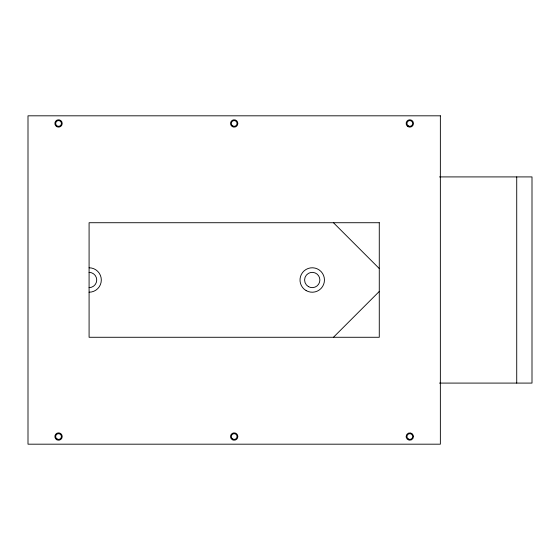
<?xml version="1.0" encoding="UTF-8"?>
<svg xmlns="http://www.w3.org/2000/svg" width="560" height="560" viewBox="0 0 560 560"><rect width="100%" height="100%" fill="white"/><g stroke="black" fill="none" stroke-linecap="round" stroke-linejoin="round"><path stroke-width="0.84" d="M333.606 337.12L379.274 291.452M439.488 176.911L532 176.911L532 383.089L439.488 383.089M333.606 222.88L379.274 268.548M516.726 176.911L516.726 383.089M89.089 272.363A7.637 7.637 0 0 1 96.726 280A7.637 7.637 0 0 1 89.089 287.637M89.089 267.785A12.215 12.215 0 0 1 101.311 280A12.215 12.215 0 0 1 89.089 292.215M55.72 122.997L55.699 123.746A2.863 2.863 0 0 0 60.011 125.916A2.863 2.863 0 0 0 60.151 121.086A2.863 2.863 0 0 0 55.72 122.997M440.363 115.815L28 115.815L28 444.185L440.363 444.185L440.363 115.815M379.274 222.726L89.089 222.726L89.089 337.274L379.274 337.274L379.274 222.726M413.483 436.667L413.392 435.715A3.668 3.668 0 0 0 406.154 436.422L406.245 437.374A3.668 3.668 0 0 0 413.483 436.667M408.387 125.937A2.863 2.863 0 0 0 412.685 123.452A2.863 2.863 0 0 0 408.387 120.974A2.863 2.863 0 0 0 408.387 125.937M308.413 286.615A7.637 7.637 0 0 0 319.872 280A7.637 7.637 0 0 0 308.413 273.385A7.637 7.637 0 0 0 308.413 286.615M232.75 439.026A2.863 2.863 0 0 0 237.048 436.548A2.863 2.863 0 0 0 232.75 434.063A2.863 2.863 0 0 0 232.75 439.026M57.113 439.026A2.863 2.863 0 0 0 61.411 436.548A2.863 2.863 0 0 0 57.113 434.063A2.863 2.863 0 0 0 57.113 439.026M306.124 290.584A12.215 12.215 0 0 0 324.45 280A12.215 12.215 0 0 0 306.124 269.416A12.215 12.215 0 0 0 306.124 290.584M232.75 125.937A2.863 2.863 0 0 0 237.048 123.452A2.863 2.863 0 0 0 232.75 120.974A2.863 2.863 0 0 0 232.75 125.937M408.387 439.026A2.863 2.863 0 0 0 412.685 436.548A2.863 2.863 0 0 0 408.387 434.063A2.863 2.863 0 0 0 408.387 439.026M232.351 126.63A3.668 3.668 0 0 0 237.846 123.452A3.668 3.668 0 0 0 232.351 120.281A3.668 3.668 0 0 0 232.351 126.63M56.665 439.691A3.668 3.668 0 0 0 62.209 436.604A3.668 3.668 0 0 0 56.763 433.342A3.668 3.668 0 0 0 56.665 439.691M407.988 126.63A3.668 3.668 0 0 0 413.483 123.452A3.668 3.668 0 0 0 407.988 120.281A3.668 3.668 0 0 0 407.988 126.63M232.351 439.719A3.668 3.668 0 0 0 237.846 436.548A3.668 3.668 0 0 0 232.351 433.37A3.668 3.668 0 0 0 232.351 439.719M56.714 126.63A3.668 3.668 0 0 0 62.209 123.452A3.668 3.668 0 0 0 56.714 120.281A3.668 3.668 0 0 0 56.714 126.63"/></g></svg>
